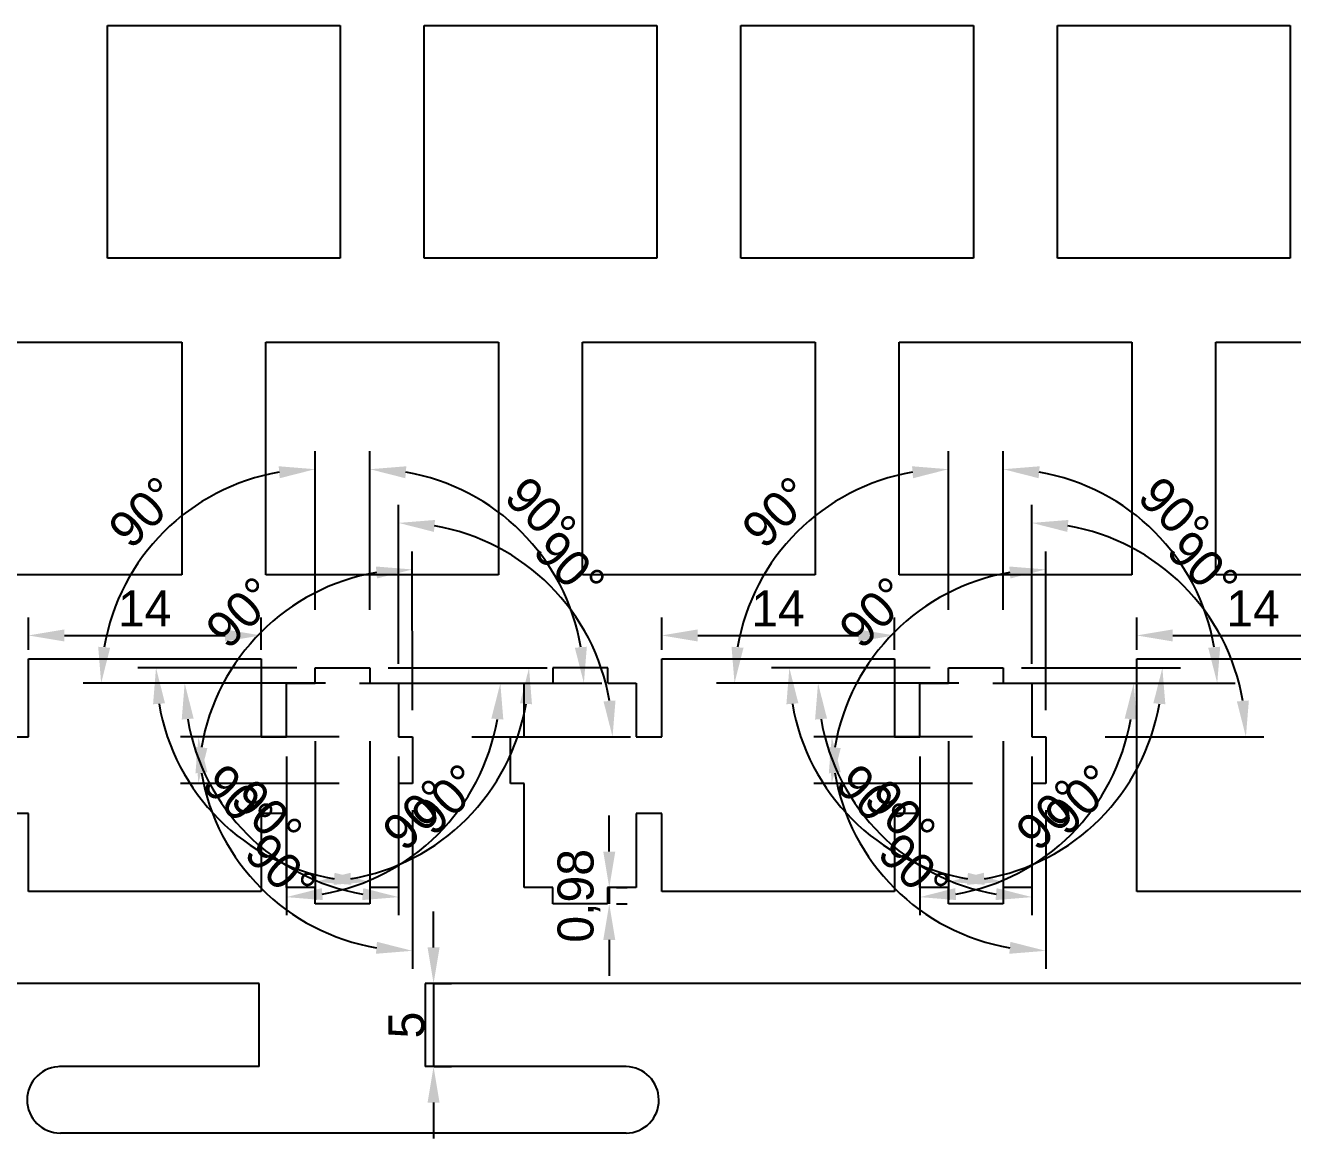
# Model space of a CAD drawing. Header units: millimetres. Extents: x -135 to 124, y -52 to 68.
# Drawn here: x -24.4 to 51.8, y -51.7 to 15.2 of the extents above; entities that cross this region are included whole.
import ezdxf

# ---------------------------------------------------------------- set-up
doc = ezdxf.new("R2010")
doc.units = ezdxf.units.MM
doc.layers.add('Dimensions', color=7, linetype='Continuous')
doc.layers.add('plate_sketch', color=7, linetype='Continuous')
doc.dimstyles.new('ISO-25', dxfattribs={"dimtxt": 2.5, "dimasz": 2.5, "dimexe": 1.25, "dimexo": 0.625, "dimtad": 1, "dimtxsty": 'Standard', "dimcen": 2.5, "dimadec": 0, "dimazin": 0, "dimtfac": 1, "dimtmove": 0, "dimatfit": 3, "dimfxl": 1, "dimarcsym": 0})

# ---------------------------------------------------------------- blocks, each defined once
blk = doc.blocks.new('*D6')
at = {"layer": 'Defpoints', "color": 0}
for p in [(-10.252, -21.475), (-24.252, -22.875), (-10.252, -22.875)]:
    blk.add_point(p, dxfattribs=at)
at = {"layer": 'Dimensions', "color": 140, "lineweight": -2}
for p, q in [((-24.252, -22.333), (-24.252, -20.392)), ((-10.252, -22.333), (-10.252, -20.392)), ((-22.086, -21.475), (-12.419, -21.475))]:
    blk.add_line(p, q, dxfattribs=at)
at = {"layer": 'Dimensions', "color": 140}
for points in [[(-22.086, -21.114), (-22.086, -21.836), (-24.252, -21.475)], [(-12.419, -21.836), (-12.419, -21.114), (-10.252, -21.475)]]:
    blk.add_solid(points, dxfattribs=at)
at = {"layer": 'Dimensions', "color": 140, "insert": (-17.252, -19.85), "char_height": 2.1666, "attachment_point": 5}
blk.add_mtext('14', dxfattribs=at)
blk = doc.blocks.new('*D23')
at = {"layer": 'Defpoints', "color": 0}
for p in [(-0.375, -42.411), (-0.375, -47.411), (0.125, -47.411)]:
    blk.add_point(p, dxfattribs=at)
at = {"layer": 'Dimensions', "color": 140, "lineweight": -2}
for p, q in [((0.125, -40.244), (0.125, -38.077)), ((0.125, -42.411), (0.125, -47.411)), ((0.166, -42.411), (1.208, -42.411)), ((0.166, -47.411), (1.208, -47.411)), ((0.125, -49.577), (0.125, -51.744))]:
    blk.add_line(p, q, dxfattribs=at)
at = {"layer": 'Dimensions', "color": 140}
for points in [[(-0.236, -40.244), (0.486, -40.244), (0.125, -42.411)], [(0.486, -49.577), (-0.236, -49.577), (0.125, -47.411)]]:
    blk.add_solid(points, dxfattribs=at)
at = {"layer": 'Dimensions', "color": 140, "insert": (-1.5, -44.911), "char_height": 2.167, "attachment_point": 5, "rotation": 90}
blk.add_mtext('5', dxfattribs=at)
blk = doc.blocks.new('*D39')
at = {"layer": 'Defpoints', "color": 0}
for p in [(56.423, -21.475), (42.423, -22.875), (56.423, -22.875)]:
    blk.add_point(p, dxfattribs=at)
at = {"layer": 'Dimensions', "color": 140, "lineweight": -2}
for p, q in [((42.423, -22.333), (42.423, -20.392)), ((56.423, -22.333), (56.423, -20.392)), ((44.59, -21.475), (54.256, -21.475))]:
    blk.add_line(p, q, dxfattribs=at)
at = {"layer": 'Dimensions', "color": 140}
for points in [[(44.59, -21.114), (44.59, -21.836), (42.423, -21.475)], [(54.256, -21.836), (54.256, -21.114), (56.423, -21.475)]]:
    blk.add_solid(points, dxfattribs=at)
at = {"layer": 'Dimensions', "color": 140, "insert": (49.423, -19.85), "char_height": 2.1666, "attachment_point": 5}
blk.add_mtext('14', dxfattribs=at)
blk = doc.blocks.new('*D41')
at = {"layer": 'Defpoints', "color": 0}
for p in [(10.597, -36.646), (10.597, -37.626), (10.695, -37.626)]:
    blk.add_point(p, dxfattribs=at)
at = {"layer": 'Dimensions', "color": 140, "lineweight": -2}
for p, q in [((10.695, -34.479), (10.695, -32.312)), ((10.695, -36.646), (10.695, -37.626)), ((11.139, -36.646), (11.779, -36.646)), ((11.139, -37.626), (11.779, -37.626)), ((10.695, -39.792), (10.695, -41.959))]:
    blk.add_line(p, q, dxfattribs=at)
at = {"layer": 'Dimensions', "color": 140}
for points in [[(10.334, -34.479), (11.056, -34.479), (10.695, -36.646)], [(11.056, -39.792), (10.334, -39.792), (10.695, -37.626)]]:
    blk.add_solid(points, dxfattribs=at)
at = {"layer": 'Dimensions', "color": 140, "insert": (8.864, -37.136), "char_height": 2.1666, "attachment_point": 5, "rotation": 90}
blk.add_mtext('0,98', dxfattribs=at)
blk = doc.blocks.new('*D44')
at = {"layer": 'Defpoints', "color": 0}
for p in [(27.848, -21.475), (13.848, -22.875), (27.848, -22.875)]:
    blk.add_point(p, dxfattribs=at)
at = {"layer": 'Dimensions', "color": 140, "lineweight": -2}
for p, q in [((13.848, -22.333), (13.848, -20.392)), ((27.848, -22.333), (27.848, -20.392)), ((16.014, -21.475), (25.681, -21.475))]:
    blk.add_line(p, q, dxfattribs=at)
at = {"layer": 'Dimensions', "color": 140}
for points in [[(16.014, -21.114), (16.014, -21.836), (13.848, -21.475)], [(25.681, -21.836), (25.681, -21.114), (27.848, -21.475)]]:
    blk.add_solid(points, dxfattribs=at)
at = {"layer": 'Dimensions', "color": 140, "insert": (20.848, -19.85), "char_height": 2.1666, "attachment_point": 5}
blk.add_mtext('14', dxfattribs=at)
blk = doc.blocks.new('*D98')
at = {"layer": 'Defpoints', "color": 0}
for p in [(-8.727, -24.345), (-4.866, -24.345), (-8.727, -28.206), (-2.292, -35.49)]:
    blk.add_point(p, dxfattribs=at)
at = {"layer": 'Dimensions', "color": 140, "lineweight": -2}
for p, q in [((-4.325, -24.345), (5.226, -24.345)), ((-8.727, -28.748), (-8.727, -38.298))]:
    blk.add_line(p, q, dxfattribs=at)
blk.add_arc((-8.727, -24.345), 12.87, 279.65998, 350.34562, dxfattribs=at)
at = {"layer": 'Dimensions', "color": 140}
for points in [[(4.32, -26.534), (3.6, -26.473), (4.142, -24.345)], [(-6.598, -36.673), (-6.537, -37.392), (-8.727, -37.215)]]:
    blk.add_solid(points, dxfattribs=at)
at = {"layer": 'Dimensions', "color": 140, "insert": (-0.812, -32.26), "char_height": 2.1666, "attachment_point": 5, "rotation": 45.0028}
blk.add_mtext('90%%d', dxfattribs=at)
blk = doc.blocks.new('*D99')
at = {"layer": 'Defpoints', "color": 0}
for p in [(33.087, -27.575), (36.948, -27.575), (36.948, -31.436), (25.803, -34.01)]:
    blk.add_point(p, dxfattribs=at)
at = {"layer": 'Dimensions', "color": 140, "lineweight": -2}
for p, q in [((32.545, -27.575), (22.995, -27.576)), ((36.948, -31.978), (36.948, -41.528))]:
    blk.add_line(p, q, dxfattribs=at)
blk.add_arc((36.948, -27.575), 12.87, 189.65998, 260.34562, dxfattribs=at)
at = {"layer": 'Dimensions', "color": 140}
for points in [[(24.62, -29.704), (23.901, -29.765), (24.078, -27.576)], [(34.759, -40.622), (34.82, -39.903), (36.948, -40.445)]]:
    blk.add_solid(points, dxfattribs=at)
at = {"layer": 'Dimensions', "color": 140, "insert": (29.033, -35.49), "char_height": 2.1666, "attachment_point": 5, "rotation": 315.0028}
blk.add_mtext('90%%d', dxfattribs=at)
blk = doc.blocks.new('*D100')
at = {"layer": 'Defpoints', "color": 0}
for p in [(-5.013, -27.575), (-1.152, -27.575), (-1.152, -31.436), (-12.297, -34.01)]:
    blk.add_point(p, dxfattribs=at)
at = {"layer": 'Dimensions', "color": 140, "lineweight": -2}
for p, q in [((-5.555, -27.575), (-15.105, -27.576)), ((-1.152, -31.978), (-1.152, -41.528))]:
    blk.add_line(p, q, dxfattribs=at)
blk.add_arc((-1.152, -27.575), 12.87, 189.65998, 260.34562, dxfattribs=at)
at = {"layer": 'Dimensions', "color": 140}
for points in [[(-13.48, -29.704), (-14.199, -29.765), (-14.022, -27.576)], [(-3.341, -40.622), (-3.28, -39.903), (-1.152, -40.445)]]:
    blk.add_solid(points, dxfattribs=at)
at = {"layer": 'Dimensions', "color": 140, "insert": (-9.067, -35.49), "char_height": 2.1666, "attachment_point": 5, "rotation": 315.0028}
blk.add_mtext('90%%d', dxfattribs=at)
blk = doc.blocks.new('*D101')
at = {"layer": 'Defpoints', "color": 0}
for p in [(31.098, -23.425), (34.958, -23.424), (31.098, -27.286), (37.533, -34.57)]:
    blk.add_point(p, dxfattribs=at)
at = {"layer": 'Dimensions', "color": 140, "lineweight": -2}
for p, q in [((35.5, -23.424), (45.051, -23.424)), ((31.098, -27.827), (31.098, -37.378))]:
    blk.add_line(p, q, dxfattribs=at)
blk.add_arc((31.098, -23.425), 12.87, 279.65998, 350.34562, dxfattribs=at)
at = {"layer": 'Dimensions', "color": 140}
for points in [[(44.145, -25.613), (43.425, -25.553), (43.967, -23.424)], [(33.227, -35.752), (33.287, -36.472), (31.098, -36.294)]]:
    blk.add_solid(points, dxfattribs=at)
at = {"layer": 'Dimensions', "color": 140, "insert": (39.013, -31.339), "char_height": 2.1666, "attachment_point": 5, "rotation": 45.0028}
blk.add_mtext('90%%d', dxfattribs=at)
blk = doc.blocks.new('*D102')
at = {"layer": 'Defpoints', "color": 0}
for p in [(9.167, -21.14), (-1.978, -23.714), (-1.978, -27.575), (1.883, -27.575)]:
    blk.add_point(p, dxfattribs=at)
at = {"layer": 'Dimensions', "color": 140, "lineweight": -2}
for p, q in [((-1.978, -23.172), (-1.979, -13.622)), ((2.425, -27.575), (11.975, -27.574))]:
    blk.add_line(p, q, dxfattribs=at)
blk.add_arc((-1.978, -27.575), 12.87, 9.65998, 80.34562, dxfattribs=at)
at = {"layer": 'Dimensions', "color": 140}
for points in [[(0.211, -14.528), (0.15, -15.247), (-1.979, -14.705)], [(10.35, -25.446), (11.069, -25.385), (10.892, -27.574)]]:
    blk.add_solid(points, dxfattribs=at)
at = {"layer": 'Dimensions', "color": 140, "insert": (8.307, -17.289), "char_height": 2.1666, "attachment_point": 5, "rotation": 315.0028}
blk.add_mtext('90%%d', dxfattribs=at)
blk = doc.blocks.new('*D103')
at = {"layer": 'Defpoints', "color": 0}
for p in [(-13.438, -13.2), (-7.003, -20.484), (-10.863, -24.345), (-7.002, -24.345)]:
    blk.add_point(p, dxfattribs=at)
at = {"layer": 'Dimensions', "color": 140, "lineweight": -2}
for p, q in [((-7.003, -19.942), (-7.003, -10.392)), ((-11.405, -24.345), (-20.956, -24.346))]:
    blk.add_line(p, q, dxfattribs=at)
blk.add_arc((-7.002, -24.345), 12.87, 99.65998, 170.34562, dxfattribs=at)
at = {"layer": 'Dimensions', "color": 140}
for points in [[(-9.132, -12.018), (-9.192, -11.298), (-7.003, -11.475)], [(-20.05, -22.156), (-19.33, -22.217), (-19.872, -24.346)]]:
    blk.add_solid(points, dxfattribs=at)
at = {"layer": 'Dimensions', "color": 140, "insert": (-17.289, -14.06), "char_height": 2.1666, "attachment_point": 5, "rotation": 45.0028}
blk.add_mtext('90%%d', dxfattribs=at)
blk = doc.blocks.new('*D104')
at = {"layer": 'Defpoints', "color": 0}
for p in [(-7.563, -23.425), (-3.702, -23.424), (-3.702, -27.285), (-14.848, -29.86)]:
    blk.add_point(p, dxfattribs=at)
at = {"layer": 'Dimensions', "color": 140, "lineweight": -2}
for p, q in [((-8.105, -23.425), (-17.656, -23.425)), ((-3.702, -27.827), (-3.702, -37.378))]:
    blk.add_line(p, q, dxfattribs=at)
blk.add_arc((-3.702, -23.424), 12.87, 189.65998, 260.34562, dxfattribs=at)
at = {"layer": 'Dimensions', "color": 140}
for points in [[(-16.03, -25.554), (-16.75, -25.614), (-16.572, -23.425)], [(-5.891, -36.472), (-5.83, -35.752), (-3.702, -36.294)]]:
    blk.add_solid(points, dxfattribs=at)
at = {"layer": 'Dimensions', "color": 140, "insert": (-11.617, -31.34), "char_height": 2.1666, "attachment_point": 5, "rotation": 315.0028}
blk.add_mtext('90%%d', dxfattribs=at)
blk = doc.blocks.new('*D105')
at = {"layer": 'Defpoints', "color": 0}
for p in [(24.662, -13.2), (31.097, -20.484), (27.237, -24.345), (31.098, -24.345)]:
    blk.add_point(p, dxfattribs=at)
at = {"layer": 'Dimensions', "color": 140, "lineweight": -2}
for p, q in [((31.097, -19.942), (31.097, -10.392)), ((26.695, -24.345), (17.144, -24.346))]:
    blk.add_line(p, q, dxfattribs=at)
blk.add_arc((31.098, -24.345), 12.87, 99.65998, 170.34562, dxfattribs=at)
at = {"layer": 'Dimensions', "color": 140}
for points in [[(28.968, -12.018), (28.908, -11.298), (31.097, -11.475)], [(18.05, -22.156), (18.77, -22.217), (18.228, -24.346)]]:
    blk.add_solid(points, dxfattribs=at)
at = {"layer": 'Dimensions', "color": 140, "insert": (20.811, -14.06), "char_height": 2.1666, "attachment_point": 5, "rotation": 45.0028}
blk.add_mtext('90%%d', dxfattribs=at)
blk = doc.blocks.new('*D106')
at = {"layer": 'Defpoints', "color": 0}
for p in [(30.512, -19.23), (36.948, -26.514), (33.087, -30.375), (36.948, -30.375)]:
    blk.add_point(p, dxfattribs=at)
at = {"layer": 'Dimensions', "color": 140, "lineweight": -2}
for p, q in [((36.948, -25.973), (36.947, -16.422)), ((32.545, -30.375), (22.995, -30.376))]:
    blk.add_line(p, q, dxfattribs=at)
blk.add_arc((36.948, -30.375), 12.87, 99.65998, 170.34562, dxfattribs=at)
at = {"layer": 'Dimensions', "color": 140}
for points in [[(34.819, -18.048), (34.758, -17.328), (36.947, -17.505)], [(23.901, -28.186), (24.62, -28.247), (24.078, -30.376)]]:
    blk.add_solid(points, dxfattribs=at)
at = {"layer": 'Dimensions', "color": 140, "insert": (26.662, -20.09), "char_height": 2.1666, "attachment_point": 5, "rotation": 45.0028}
blk.add_mtext('90%%d', dxfattribs=at)
blk = doc.blocks.new('*D107')
at = {"layer": 'Defpoints', "color": 0}
for p in [(-7.002, -23.425), (-3.142, -23.424), (-7.002, -27.286), (-0.567, -34.57)]:
    blk.add_point(p, dxfattribs=at)
at = {"layer": 'Dimensions', "color": 140, "lineweight": -2}
for p, q in [((-2.6, -23.424), (6.951, -23.424)), ((-7.002, -27.827), (-7.002, -37.378))]:
    blk.add_line(p, q, dxfattribs=at)
blk.add_arc((-7.002, -23.425), 12.87, 279.65998, 350.34562, dxfattribs=at)
at = {"layer": 'Dimensions', "color": 140}
for points in [[(6.045, -25.613), (5.325, -25.553), (5.867, -23.424)], [(-4.873, -35.752), (-4.813, -36.472), (-7.002, -36.294)]]:
    blk.add_solid(points, dxfattribs=at)
at = {"layer": 'Dimensions', "color": 140, "insert": (0.913, -31.339), "char_height": 2.1666, "attachment_point": 5, "rotation": 45.0028}
blk.add_mtext('90%%d', dxfattribs=at)
blk = doc.blocks.new('*D108')
at = {"layer": 'Defpoints', "color": 0}
for p in [(7.443, -17.91), (-3.703, -20.484), (-3.702, -24.345), (0.159, -24.345)]:
    blk.add_point(p, dxfattribs=at)
at = {"layer": 'Dimensions', "color": 140, "lineweight": -2}
for p, q in [((-3.703, -19.943), (-3.703, -10.392)), ((0.7, -24.345), (10.251, -24.345))]:
    blk.add_line(p, q, dxfattribs=at)
blk.add_arc((-3.702, -24.345), 12.87, 9.65998, 80.34562, dxfattribs=at)
at = {"layer": 'Dimensions', "color": 140}
for points in [[(-1.514, -11.298), (-1.574, -12.018), (-3.703, -11.476)], [(8.625, -22.216), (9.345, -22.155), (9.167, -24.345)]]:
    blk.add_solid(points, dxfattribs=at)
at = {"layer": 'Dimensions', "color": 140, "insert": (6.583, -14.059), "char_height": 2.1666, "attachment_point": 5, "rotation": 315.0028}
blk.add_mtext('90%%d', dxfattribs=at)
blk = doc.blocks.new('*D109')
at = {"layer": 'Defpoints', "color": 0}
for p in [(47.267, -21.14), (36.122, -23.714), (36.122, -27.575), (39.983, -27.575)]:
    blk.add_point(p, dxfattribs=at)
at = {"layer": 'Dimensions', "color": 140, "lineweight": -2}
for p, q in [((36.122, -23.172), (36.121, -13.622)), ((40.525, -27.575), (50.075, -27.574))]:
    blk.add_line(p, q, dxfattribs=at)
blk.add_arc((36.122, -27.575), 12.87, 9.65998, 80.34562, dxfattribs=at)
at = {"layer": 'Dimensions', "color": 140}
for points in [[(38.311, -14.528), (38.25, -15.247), (36.121, -14.705)], [(48.45, -25.446), (49.169, -25.385), (48.992, -27.574)]]:
    blk.add_solid(points, dxfattribs=at)
at = {"layer": 'Dimensions', "color": 140, "insert": (46.407, -17.289), "char_height": 2.1666, "attachment_point": 5, "rotation": 315.0028}
blk.add_mtext('90%%d', dxfattribs=at)
blk = doc.blocks.new('*D110')
at = {"layer": 'Defpoints', "color": 0}
for p in [(-5.839, -24.346), (-1.978, -24.345), (-1.978, -28.206), (-13.123, -30.781)]:
    blk.add_point(p, dxfattribs=at)
at = {"layer": 'Dimensions', "color": 140, "lineweight": -2}
for p, q in [((-6.381, -24.346), (-15.931, -24.346)), ((-1.978, -28.748), (-1.977, -38.298))]:
    blk.add_line(p, q, dxfattribs=at)
blk.add_arc((-1.978, -24.345), 12.87, 189.65998, 260.34562, dxfattribs=at)
at = {"layer": 'Dimensions', "color": 140}
for points in [[(-14.306, -26.474), (-15.025, -26.535), (-14.848, -24.346)], [(-4.167, -37.393), (-4.106, -36.673), (-1.978, -37.215)]]:
    blk.add_solid(points, dxfattribs=at)
at = {"layer": 'Dimensions', "color": 140, "insert": (-9.893, -32.261), "char_height": 2.1666, "attachment_point": 5, "rotation": 315.0028}
blk.add_mtext('90%%d', dxfattribs=at)
blk = doc.blocks.new('*D111')
at = {"layer": 'Defpoints', "color": 0}
for p in [(30.537, -23.425), (34.398, -23.424), (34.398, -27.285), (23.252, -29.86)]:
    blk.add_point(p, dxfattribs=at)
at = {"layer": 'Dimensions', "color": 140, "lineweight": -2}
for p, q in [((29.995, -23.425), (20.444, -23.425)), ((34.398, -27.827), (34.398, -37.378))]:
    blk.add_line(p, q, dxfattribs=at)
blk.add_arc((34.398, -23.424), 12.87, 189.65998, 260.34562, dxfattribs=at)
at = {"layer": 'Dimensions', "color": 140}
for points in [[(22.07, -25.554), (21.35, -25.614), (21.528, -23.425)], [(32.209, -36.472), (32.27, -35.752), (34.398, -36.294)]]:
    blk.add_solid(points, dxfattribs=at)
at = {"layer": 'Dimensions', "color": 140, "insert": (26.483, -31.34), "char_height": 2.1666, "attachment_point": 5, "rotation": 315.0028}
blk.add_mtext('90%%d', dxfattribs=at)
blk = doc.blocks.new('*D112')
at = {"layer": 'Defpoints', "color": 0}
for p in [(-7.588, -19.23), (-1.152, -26.514), (-5.013, -30.375), (-1.152, -30.375)]:
    blk.add_point(p, dxfattribs=at)
at = {"layer": 'Dimensions', "color": 140, "lineweight": -2}
for p, q in [((-1.152, -25.973), (-1.153, -16.422)), ((-5.555, -30.375), (-15.105, -30.376))]:
    blk.add_line(p, q, dxfattribs=at)
blk.add_arc((-1.152, -30.375), 12.87, 99.65998, 170.34562, dxfattribs=at)
at = {"layer": 'Dimensions', "color": 140}
for points in [[(-3.281, -18.048), (-3.342, -17.328), (-1.153, -17.505)], [(-14.199, -28.186), (-13.48, -28.247), (-14.022, -30.376)]]:
    blk.add_solid(points, dxfattribs=at)
at = {"layer": 'Dimensions', "color": 140, "insert": (-11.438, -20.09), "char_height": 2.1666, "attachment_point": 5, "rotation": 45.0028}
blk.add_mtext('90%%d', dxfattribs=at)
blk = doc.blocks.new('*D113')
at = {"layer": 'Defpoints', "color": 0}
for p in [(32.261, -24.346), (36.122, -24.345), (36.122, -28.206), (24.977, -30.781)]:
    blk.add_point(p, dxfattribs=at)
at = {"layer": 'Dimensions', "color": 140, "lineweight": -2}
for p, q in [((31.719, -24.346), (22.169, -24.346)), ((36.122, -28.748), (36.123, -38.298))]:
    blk.add_line(p, q, dxfattribs=at)
blk.add_arc((36.122, -24.345), 12.87, 189.65998, 260.34562, dxfattribs=at)
at = {"layer": 'Dimensions', "color": 140}
for points in [[(23.794, -26.474), (23.075, -26.535), (23.252, -24.346)], [(33.933, -37.393), (33.994, -36.673), (36.122, -37.215)]]:
    blk.add_solid(points, dxfattribs=at)
at = {"layer": 'Dimensions', "color": 140, "insert": (28.207, -32.261), "char_height": 2.1666, "attachment_point": 5, "rotation": 315.0028}
blk.add_mtext('90%%d', dxfattribs=at)
blk = doc.blocks.new('*D114')
at = {"layer": 'Defpoints', "color": 0}
for p in [(45.543, -17.91), (34.397, -20.484), (34.398, -24.345), (38.259, -24.345)]:
    blk.add_point(p, dxfattribs=at)
at = {"layer": 'Dimensions', "color": 140, "lineweight": -2}
for p, q in [((34.397, -19.943), (34.397, -10.392)), ((38.8, -24.345), (48.351, -24.345))]:
    blk.add_line(p, q, dxfattribs=at)
blk.add_arc((34.398, -24.345), 12.87, 9.65998, 80.34562, dxfattribs=at)
at = {"layer": 'Dimensions', "color": 140}
for points in [[(36.586, -11.298), (36.526, -12.018), (34.397, -11.476)], [(46.725, -22.216), (47.445, -22.155), (47.267, -24.345)]]:
    blk.add_solid(points, dxfattribs=at)
at = {"layer": 'Dimensions', "color": 140, "insert": (44.683, -14.059), "char_height": 2.1666, "attachment_point": 5, "rotation": 315.0028}
blk.add_mtext('90%%d', dxfattribs=at)
blk = doc.blocks.new('*D115')
at = {"layer": 'Defpoints', "color": 0}
for p in [(29.373, -24.345), (33.234, -24.345), (29.373, -28.206), (35.808, -35.49)]:
    blk.add_point(p, dxfattribs=at)
at = {"layer": 'Dimensions', "color": 140, "lineweight": -2}
for p, q in [((33.775, -24.345), (43.326, -24.345)), ((29.373, -28.748), (29.373, -38.298))]:
    blk.add_line(p, q, dxfattribs=at)
blk.add_arc((29.373, -24.345), 12.87, 279.65998, 350.34562, dxfattribs=at)
at = {"layer": 'Dimensions', "color": 140}
for points in [[(42.42, -26.534), (41.7, -26.473), (42.242, -24.345)], [(31.502, -36.673), (31.563, -37.392), (29.373, -37.215)]]:
    blk.add_solid(points, dxfattribs=at)
at = {"layer": 'Dimensions', "color": 140, "insert": (37.288, -32.26), "char_height": 2.1666, "attachment_point": 5, "rotation": 45.0028}
blk.add_mtext('90%%d', dxfattribs=at)

msp = doc.modelspace()

# ---------------------------------------------------------------- linework, layer by layer
at = {"layer": 'plate_sketch'}
for p, q in [((-19.4893, 15.225, 24.5657), (-5.4893, 15.225, 24.5657)), ((-19.4893, 1.225, 24.5657), (-19.4893, 15.225, 24.5657)), ((-5.4893, 15.225, 24.5657), (-5.4893, 1.225, 24.5657)), ((-0.4393, 15.225, 24.5657), (13.5607, 15.225, 24.5657)), ((-0.4393, 1.225, 24.5657), (-0.4393, 15.225, 24.5657)), ((13.5607, 15.225, 24.5657), (13.5607, 1.225, 24.5657)), ((18.6107, 15.225, 24.5657), (32.6107, 15.225, 24.5657)), ((18.6107, 1.225, 24.5657), (18.6107, 15.225, 24.5657)), ((32.6107, 15.225, 24.5657), (32.6107, 1.225, 24.5657)), ((37.6607, 15.225, 24.5657), (51.6607, 15.225, 24.5657)), ((37.6607, 1.225, 24.5657), (37.6607, 15.225, 24.5657)), ((51.6607, 15.225, 24.5657), (51.6607, 1.225, 24.5657)), ((-5.4893, 1.225, 24.5657), (-19.4893, 1.225, 24.5657)), ((13.5607, 1.225, 24.5657), (-0.4393, 1.225, 24.5657)), ((32.6107, 1.225, 24.5657), (18.6107, 1.225, 24.5657)), ((51.6607, 1.225, 24.5657), (37.6607, 1.225, 24.5657)), ((-29.0151, -3.8248, 24.5657), (-15.0151, -3.8248, 24.5657)), ((-15.0151, -3.8248, 24.5657), (-15.0151, -17.8248, 24.5657)), ((-9.9651, -17.8248, 24.5657), (-9.9651, -3.8248, 24.5657)), ((-9.9651, -3.8248, 24.5657), (4.0349, -3.8248, 24.5657)), ((4.0349, -3.8248, 24.5657), (4.0349, -17.8248, 24.5657)), ((9.0849, -17.8248, 24.5657), (9.0849, -3.8248, 24.5657)), ((9.0849, -3.8248, 24.5657), (23.0849, -3.8248, 24.5657)), ((23.0849, -3.8248, 24.5657), (23.0849, -17.8248, 24.5657)), ((28.1349, -17.8248, 24.5657), (28.1349, -3.8248, 24.5657)), ((28.1349, -3.8248, 24.5657), (42.1349, -3.8248, 24.5657)), ((42.1349, -3.8248, 24.5657), (42.1349, -17.8248, 24.5657)), ((47.1849, -17.8248, 24.5657), (47.1849, -3.8248, 24.5657)), ((47.1849, -3.8248, 24.5657), (61.1849, -3.8248, 24.5657)), ((-15.0151, -17.8248, 24.5657), (-29.0151, -17.8248, 24.5657)), ((4.0349, -17.8248, 24.5657), (-9.9651, -17.8248, 24.5657)), ((23.0849, -17.8248, 24.5657), (9.0849, -17.8248, 24.5657)), ((42.1349, -17.8248, 24.5657), (28.1349, -17.8248, 24.5657)), ((61.1849, -17.8248, 24.5657), (47.1849, -17.8248, 24.5657)), ((-24.2522, -27.5753, 24.5657), (-24.2522, -22.8748, 24.5657)), ((-24.2522, -22.8748, 24.5657), (-10.2522, -22.8748, 24.5657)), ((-10.2522, -22.8748, 24.5657), (-10.2522, -27.5754, 24.5657)), ((-7.0025, -23.4246, 24.5657), (-3.7024, -23.4244, 24.5657)), ((-7.0024, -24.3451, 24.5657), (-7.0025, -23.4246, 24.5657)), ((-3.7024, -23.4244, 24.5657), (-3.7024, -24.3454, 24.5657)), ((7.2973, -23.4247, 24.5657), (7.2973, -24.3452, 24.5657)), ((10.598, -23.4247, 24.5657), (7.2973, -23.4247, 24.5657)), ((10.598, -24.3452, 24.5657), (10.598, -23.4247, 24.5657)), ((13.8478, -27.5753, 24.5657), (13.8478, -22.8748, 24.5657)), ((13.8478, -22.8748, 24.5657), (27.8478, -22.8748, 24.5657)), ((27.8478, -22.8748, 24.5657), (27.8478, -27.5754, 24.5657)), ((31.0975, -23.4246, 24.5657), (34.3976, -23.4244, 24.5657)), ((31.0976, -24.3451, 24.5657), (31.0975, -23.4246, 24.5657)), ((34.3976, -23.4244, 24.5657), (34.3976, -24.3454, 24.5657)), ((42.423, -22.8748, 24.5657), (56.423, -22.8748, 24.5657)), ((42.423, -36.8748, 24.5657), (42.423, -22.8748, 24.5657)), ((-8.7274, -24.3452, 24.5657), (-7.0024, -24.3451, 24.5657)), ((-8.7272, -27.5753, 24.5657), (-8.7274, -24.3452, 24.5657)), ((-3.7024, -24.3454, 24.5657), (-1.9782, -24.3453, 24.5657)), ((-1.9782, -24.3453, 24.5657), (-1.978, -27.575, 24.5657)), ((5.5723, -24.3452, 24.5657), (7.2973, -24.3452, 24.5657)), ((5.5723, -27.5753, 24.5657), (5.5723, -24.3452, 24.5657)), ((10.598, -24.3452, 24.5657), (12.3216, -24.3452, 24.5657)), ((12.3216, -24.3452, 24.5657), (12.3216, -27.5753, 24.5657)), ((29.3726, -24.3452, 24.5657), (31.0976, -24.3451, 24.5657)), ((29.3728, -27.5753, 24.5657), (29.3726, -24.3452, 24.5657)), ((34.3976, -24.3454, 24.5657), (36.1218, -24.3453, 24.5657)), ((36.1218, -24.3453, 24.5657), (36.122, -27.575, 24.5657)), ((-25.7784, -27.5753, 24.5657), (-24.2522, -27.5753, 24.5657)), ((-10.2522, -27.5754, 24.5657), (-8.7272, -27.5753, 24.5657)), ((-1.978, -27.575, 24.5657), (-1.1522, -27.5749, 24.5657)), ((-1.1522, -27.5749, 24.5657), (-1.1521, -30.3751, 24.5657)), ((4.7469, -30.3755, 24.5657), (4.7469, -27.5753, 24.5657)), ((4.7469, -27.5753, 24.5657), (5.5723, -27.5753, 24.5657)), ((12.3216, -27.5753, 24.5657), (13.8478, -27.5753, 24.5657)), ((27.8478, -27.5754, 24.5657), (29.3728, -27.5753, 24.5657)), ((36.122, -27.575, 24.5657), (36.9478, -27.5749, 24.5657)), ((36.9478, -27.5749, 24.5657), (36.9479, -30.3751, 24.5657)), ((-1.1521, -30.3751, 24.5657), (-1.9779, -30.3752, 24.5657)), ((-1.9779, -30.3752, 24.5657), (-1.9776, -36.6451, 24.5657)), ((5.5723, -30.3755, 24.5657), (4.7469, -30.3755, 24.5657)), ((5.5723, -36.6456, 24.5657), (5.5723, -30.3755, 24.5657)), ((36.9479, -30.3751, 24.5657), (36.1221, -30.3752, 24.5657)), ((36.1221, -30.3752, 24.5657), (36.1224, -36.6451, 24.5657)), ((-24.2522, -32.1752, 24.5657), (-25.7784, -32.1752, 24.5657)), ((-24.2522, -36.8748, 24.5657), (-24.2522, -32.1752, 24.5657)), ((-8.727, -32.1751, 24.5657), (-10.2522, -32.1752, 24.5657)), ((-10.2522, -32.1752, 24.5657), (-10.2522, -36.8748, 24.5657)), ((-8.7268, -36.6453, 24.5657), (-8.727, -32.1751, 24.5657)), ((13.8478, -32.1752, 24.5657), (12.3216, -32.1752, 24.5657)), ((12.3216, -32.1752, 24.5657), (12.3216, -36.6456, 24.5657)), ((13.8478, -36.8748, 24.5657), (13.8478, -32.1752, 24.5657)), ((29.373, -32.1751, 24.5657), (27.8478, -32.1752, 24.5657)), ((27.8478, -32.1752, 24.5657), (27.8478, -36.8748, 24.5657)), ((29.3732, -36.6453, 24.5657), (29.373, -32.1751, 24.5657)), ((-10.2522, -36.8748, 24.5657), (-24.2522, -36.8748, 24.5657)), ((-7.0018, -36.6452, 24.5657), (-8.7268, -36.6453, 24.5657)), ((-7.0018, -37.6251, 24.5657), (-7.0018, -36.6452, 24.5657)), ((-1.9776, -36.6451, 24.5657), (-3.7018, -36.6452, 24.5657)), ((-3.7018, -36.6452, 24.5657), (-3.7018, -37.6251, 24.5657)), ((7.2973, -36.6456, 24.5657), (5.5723, -36.6456, 24.5657)), ((7.2973, -37.6256, 24.5657), (7.2973, -36.6456, 24.5657)), ((12.3216, -36.6456, 24.5657), (10.5973, -36.6456, 24.5657)), ((10.5973, -36.6456, 24.5657), (10.5973, -37.6256, 24.5657)), ((27.8478, -36.8748, 24.5657), (13.8478, -36.8748, 24.5657)), ((31.0982, -36.6452, 24.5657), (29.3732, -36.6453, 24.5657)), ((31.0982, -37.6251, 24.5657), (31.0982, -36.6452, 24.5657)), ((36.1224, -36.6451, 24.5657), (34.3982, -36.6452, 24.5657)), ((34.3982, -36.6452, 24.5657), (34.3982, -37.6251, 24.5657)), ((56.423, -36.8748, 24.5657), (42.423, -36.8748, 24.5657)), ((-3.7018, -37.6251, 24.5657), (-7.0018, -37.6251, 24.5657)), ((10.5973, -37.6256, 24.5657), (7.2973, -37.6256, 24.5657)), ((34.3982, -37.6251, 24.5657), (31.0982, -37.6251, 24.5657)), ((-10.3752, -42.4106, 24.5657), (-100.0727, -42.4106, 24.5657)), ((-10.3752, -47.4106, 24.5657), (-10.3752, -42.4106, 24.5657)), ((89.3223, -42.4106, 24.5657), (-0.3752, -42.4106, 24.5657)), ((-0.3752, -42.4106, 24.5657), (-0.3752, -47.4106, 24.5657)), ((-10.3752, -47.4106, 24.5657), (-22.3775, -47.4106, 24.5657)), ((11.709, -47.4106, 24.5657), (-0.3752, -47.4106, 24.5657)), ((11.709, -51.4106, 24.5657), (-22.3244, -51.4106, 24.5657))]:
    msp.add_line(p, q, dxfattribs=at)
for centre, radius, start, end in [((-22.3244, -49.4106, 24.5657), 2.0007, 88.4791, 180), ((11.6746, -49.4106, 24.5657), 2.0003, 0, 89.01468), ((-22.3248, -49.4103, 24.5657), 2.0004, 180.010094, 270.010094), ((11.6919, -49.4277, 24.5657), 1.983, 270.49266, 0.49266)]:
    msp.add_arc(centre, radius, start, end, dxfattribs=at)

# ---------------------------------------------------------------- dimensions: what is measured, and where the dimension line sits
at = {"layer": 'Dimensions'}
for base, center, p1, p2, picture, middle in [((-13.4379, -13.1998, 24.5657), (-7.0024, -24.3451, 24.5657), (-7.0026, -20.4842, 24.5657), (-10.8634, -24.3453, 24.5657), '*D103', (-16.1032, -15.2452, 24.5657)), ((7.4429, -17.9099, 24.5657), (-3.7024, -24.3454, 24.5657), (0.1585, -24.3452, 24.5657), (-3.7026, -20.4845, 24.5657), '*D108', (5.3975, -15.2446, 24.5657)), ((24.6621, -13.1998, 24.5657), (31.0976, -24.3451, 24.5657), (31.0974, -20.4842, 24.5657), (27.2366, -24.3453, 24.5657), '*D105', (21.9968, -15.2452, 24.5657)), ((45.5429, -17.9099, 24.5657), (34.3976, -24.3454, 24.5657), (38.2585, -24.3452, 24.5657), (34.3974, -20.4845, 24.5657), '*D114', (43.4975, -15.2446, 24.5657)), ((9.1673, -21.1395, 24.5657), (-1.978, -27.575, 24.5657), (1.8829, -27.5748, 24.5657), (-1.9782, -23.714, 24.5657), '*D102', (7.1219, -18.4742, 24.5657)), ((47.2673, -21.1395, 24.5657), (36.122, -27.575, 24.5657), (39.9829, -27.5748, 24.5657), (36.1218, -23.714, 24.5657), '*D109', (45.2219, -18.4742, 24.5657)), ((-7.5875, -19.2298, 24.5657), (-1.1521, -30.3751, 24.5657), (-1.1523, -26.5142, 24.5657), (-5.013, -30.3753, 24.5657), '*D112', (-10.2528, -21.2752, 24.5657)), ((30.5125, -19.2298, 24.5657), (36.9479, -30.3751, 24.5657), (36.9477, -26.5142, 24.5657), (33.087, -30.3753, 24.5657), '*D106', (27.8472, -21.2752, 24.5657)), ((-14.84773, -29.85988, 24.56567), (-3.70245, -23.42442, 24.56567), (-7.56339, -23.42461, 24.56567), (-3.70226, -27.28537, 24.56567), '*D104', (-12.80234, -32.5252, 24.56567)), ((-0.567, -34.5699, 24.5657), (-7.0025, -23.4246, 24.5657), (-7.0023, -27.2855, 24.5657), (-3.1415, -23.4244, 24.5657), '*D107', (2.0983, -32.5245, 24.5657)), ((23.25227, -29.85988, 24.56567), (34.39755, -23.42442, 24.56567), (30.53661, -23.42461, 24.56567), (34.39774, -27.28537, 24.56567), '*D111', (25.29766, -32.5252, 24.56567)), ((37.533, -34.5699, 24.5657), (31.0975, -23.4246, 24.5657), (31.0977, -27.2855, 24.5657), (34.9585, -23.4244, 24.5657), '*D101', (40.1983, -32.5245, 24.5657)), ((-13.1234, -30.7808, 24.5657), (-1.9782, -24.3453, 24.5657), (-5.8391, -24.3455, 24.5657), (-1.978, -28.2063, 24.5657), '*D110', (-11.0781, -33.4461, 24.5657)), ((-2.2919, -35.4905, 24.5657), (-8.7274, -24.3452, 24.5657), (-8.7272, -28.2061, 24.5657), (-4.8665, -24.345, 24.5657), '*D98', (0.3734, -33.4451, 24.5657)), ((24.9766, -30.7808, 24.5657), (36.1218, -24.3453, 24.5657), (32.2609, -24.3455, 24.5657), (36.122, -28.2063, 24.5657), '*D113', (27.0219, -33.4461, 24.5657)), ((35.8081, -35.4905, 24.5657), (29.3726, -24.3452, 24.5657), (29.3728, -28.2061, 24.5657), (33.2335, -24.345, 24.5657), '*D115', (38.4734, -33.4451, 24.5657)), ((-12.2975, -34.0104, 24.5657), (-1.1522, -27.5749, 24.5657), (-5.0131, -27.5751, 24.5657), (-1.152, -31.4359, 24.5657), '*D100', (-10.2521, -36.6757, 24.5657)), ((25.8025, -34.0104, 24.5657), (36.9478, -27.5749, 24.5657), (33.0869, -27.5751, 24.5657), (36.948, -31.4359, 24.5657), '*D99', (27.8479, -36.6757, 24.5657))]:
    dim = msp.add_angular_dim_3p(base=base, center=center, p1=p1, p2=p2, dimstyle='ISO-25', override={"dimscale": 0.866655, "dimlunit": 2, "dimclrd": 140, "dimclre": 140, "dimclrt": 140, "dimadec": 3, "dimazin": 2}, dxfattribs=at)
    dim.commit()
    dim.dimension.update_dxf_attribs({"geometry": picture, "text_midpoint": middle, "dimtype": 165})
for base, p1, p2, angle, picture, middle in [((-10.2522, -21.4748, 24.5657), (-24.2522, -22.8748, 24.5657), (-10.2522, -22.8748, 24.5657), 360, '*D6', (-17.2522, -21.4748, 24.5657)), ((27.8478, -21.4748, 24.5657), (13.8478, -22.8748, 24.5657), (27.8478, -22.8748, 24.5657), 0, '*D44', (20.8478, -21.4748, 24.5657)), ((56.423, -21.4748, 24.5657), (42.423, -22.8748, 24.5657), (56.423, -22.8748, 24.5657), 0, '*D39', (49.423, -21.4748, 24.5657)), ((10.6953, -37.6256, 24.5657), (10.5973, -36.6456, 24.5657), (10.5973, -37.6256, 24.5657), 270, '*D41', (10.6953, -37.1356, 24.5657)), ((0.1248, -47.4106, 24.5657), (-0.3752, -42.4106, 24.5657), (-0.3752, -47.4106, 24.5657), 270, '*D23', (0.1248, -44.9106, 24.5657))]:
    dim = msp.add_linear_dim(base=base, p1=p1, p2=p2, angle=angle, dimstyle='ISO-25', override={"dimscale": 0.866655, "dimdec": 3, "dimzin": 8, "dimlunit": 2, "dimclrd": 140, "dimclre": 140, "dimclrt": 140}, dxfattribs=at)
    dim.commit()
    dim.dimension.update_dxf_attribs({"geometry": picture, "text_midpoint": middle, "dimtype": 161})

doc.saveas('drawing.dxf')
